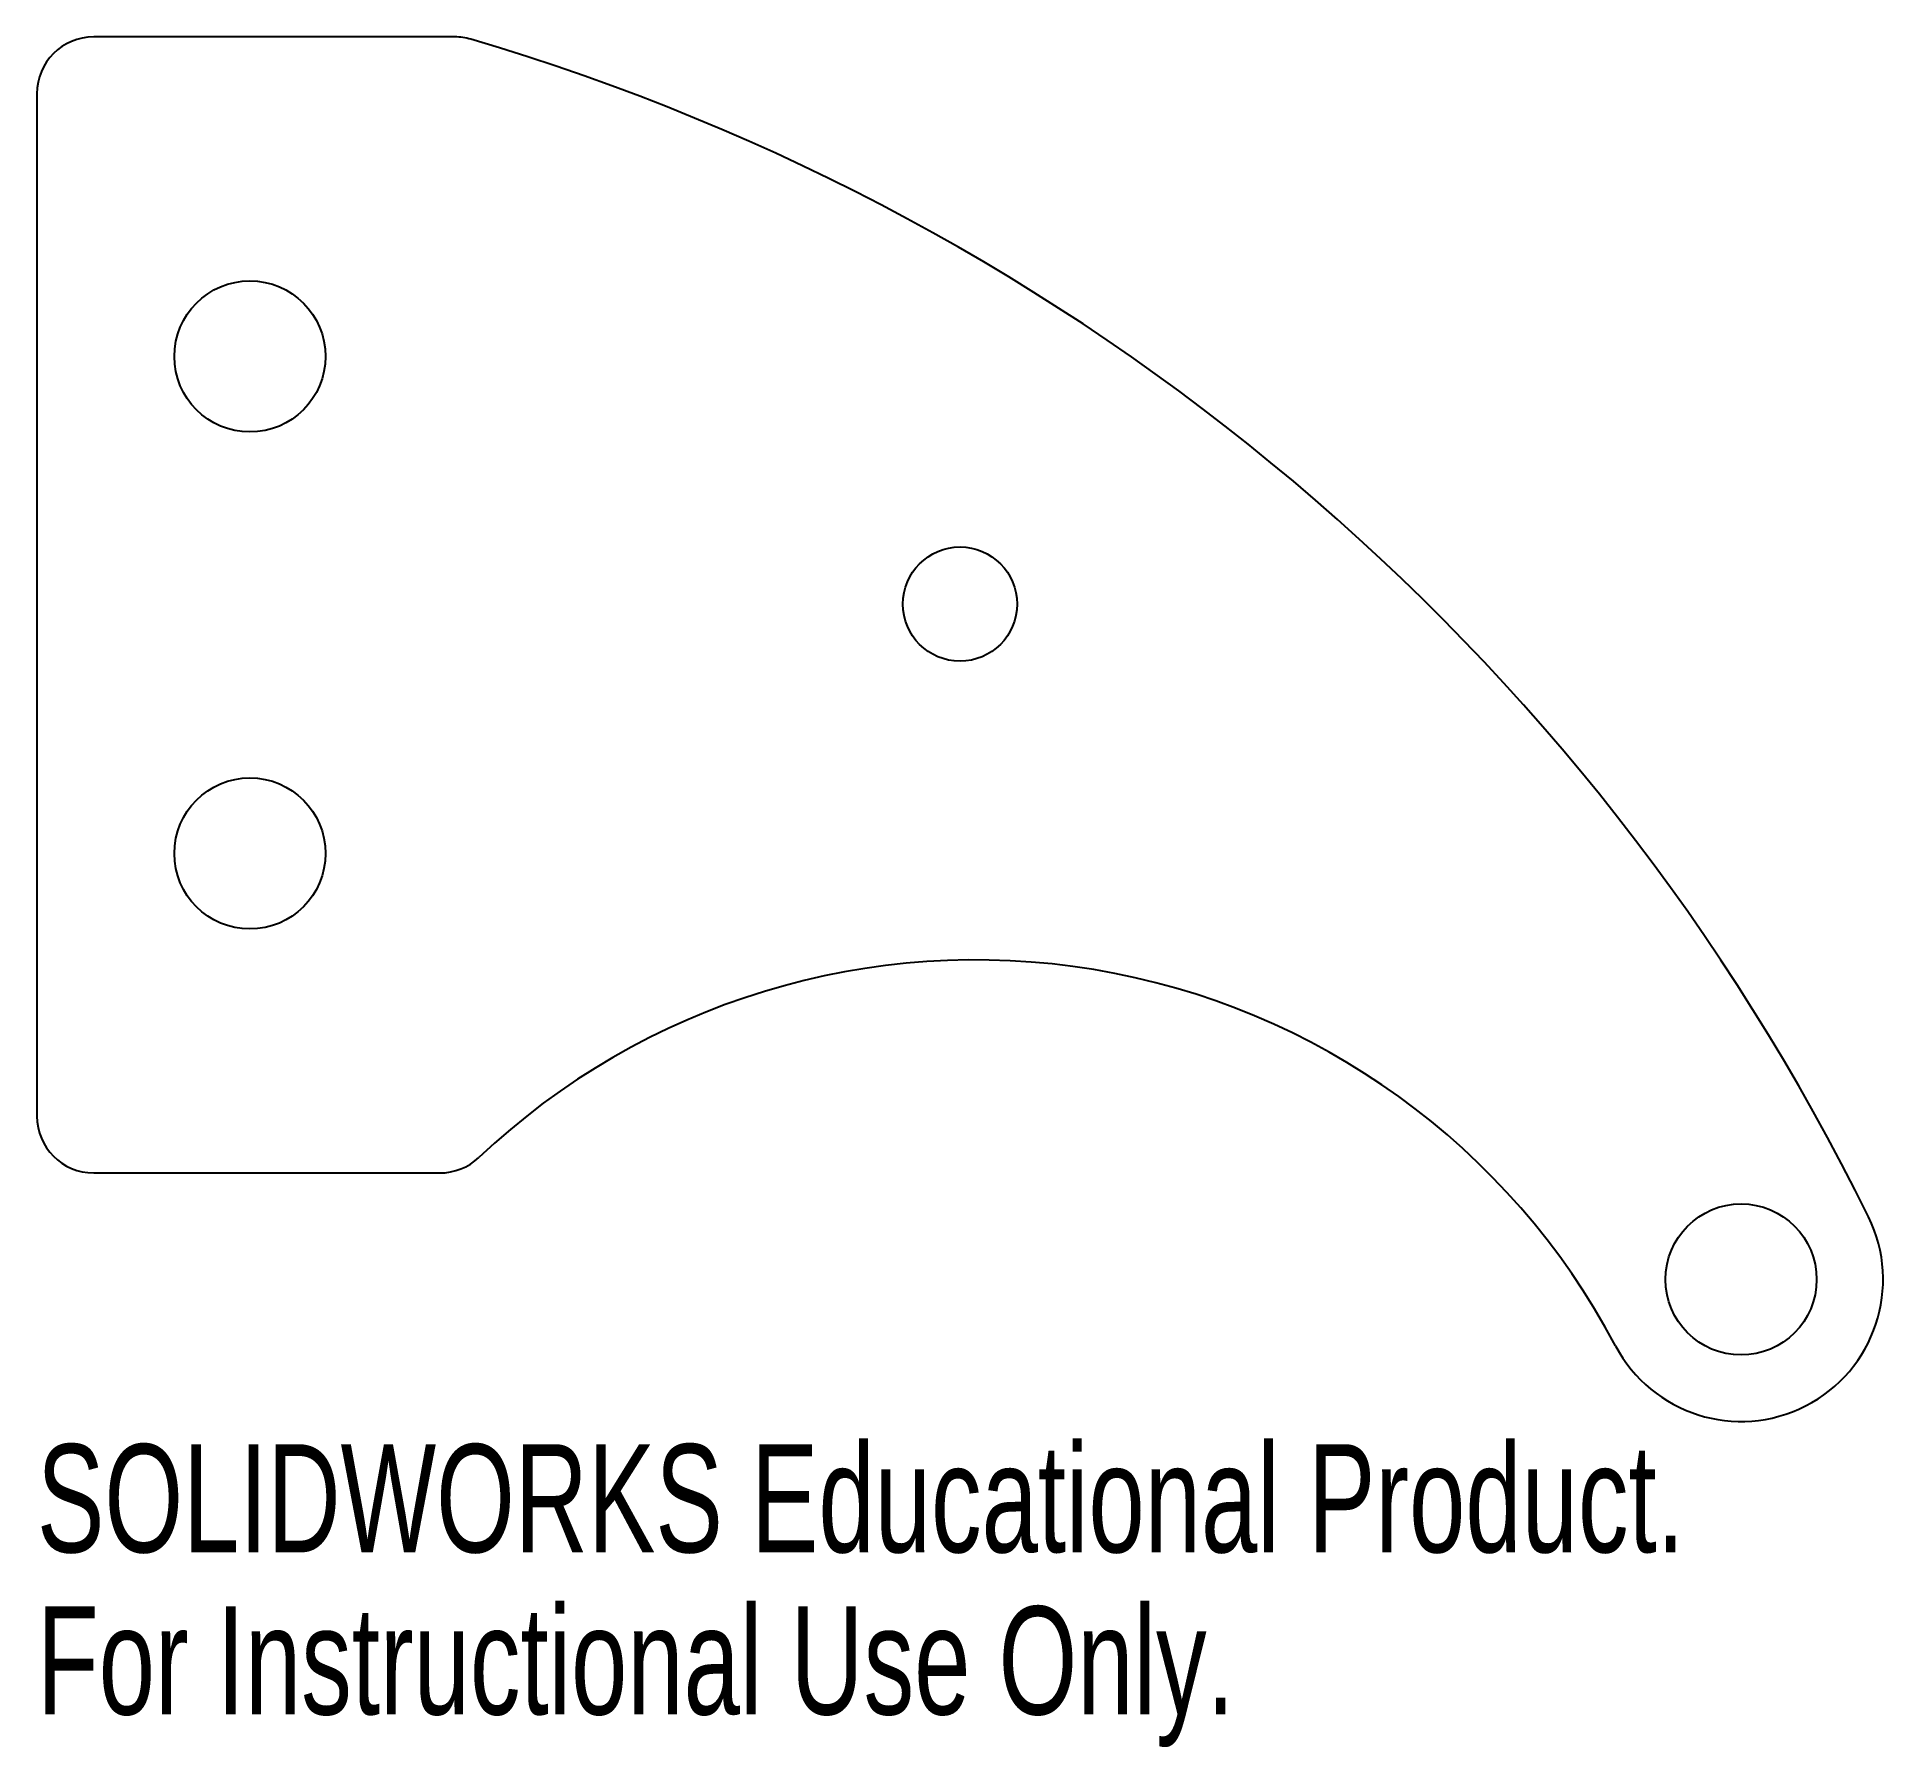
# Model space of a CAD drawing. Header units: inches. Extents: x 0 to 3.25, y -1.01 to 2.
import ezdxf

# ---------------------------------------------------------------- set-up
doc = ezdxf.new("R2010")
doc.units = ezdxf.units.IN
doc.header["$MEASUREMENT"] = 0
doc.styles.add('SLDTEXTSTYLE0', font='TXT', dxfattribs={"width": 0.7})

msp = doc.modelspace()

# ---------------------------------------------------------------- linework, layer by layer
at = {"color": 7, "linetype": 'Continuous', "lineweight": 25}
for p, q in [((0.7357, 2), (0.1, 2)), ((0, 1.9), (0, 0.1)), ((0.1, 0), (0.7094, 0))]:
    msp.add_line(p, q, dxfattribs=at)
for centre, radius in [((0.375, 1.4375), 0.133), ((1.625, 1.0015), 0.1005), ((0.375, 0.5625), 0.133), ((3, -0.1875), 0.133)]:
    msp.add_circle(centre, radius, dxfattribs=at)
for centre, radius, start, end in [((0.1, 1.9), 0.1, 90, 180), ((0.7357, 1.9), 0.1, 73.5971, 90), ((-0.3656, -1.8413), 4, 26.168, 73.5971), ((1.6525, -0.8986), 1.2736, 27.8215, 133.3652), ((0.1, 0.1), 0.1, 180, 270), ((0.7094, 0.1), 0.1, 270, 313.3652), ((3, -0.1875), 0.25, 207.8215, 26.168)]:
    msp.add_arc(centre, radius, start, end, dxfattribs=at)

# ---------------------------------------------------------------- texts
at = {"color": 7, "linetype": 'Continuous', "char_height": 0.1903, "attachment_point": 1, "style": 'SLDTEXTSTYLE0'}
for s, insert in [('SOLIDWORKS Educational Product.', (0, -0.4776)), ('For Instructional Use Only.', (0, -0.7631))]:
    msp.add_mtext(s, dxfattribs=dict(at, insert=insert))

doc.saveas('drawing.dxf')
